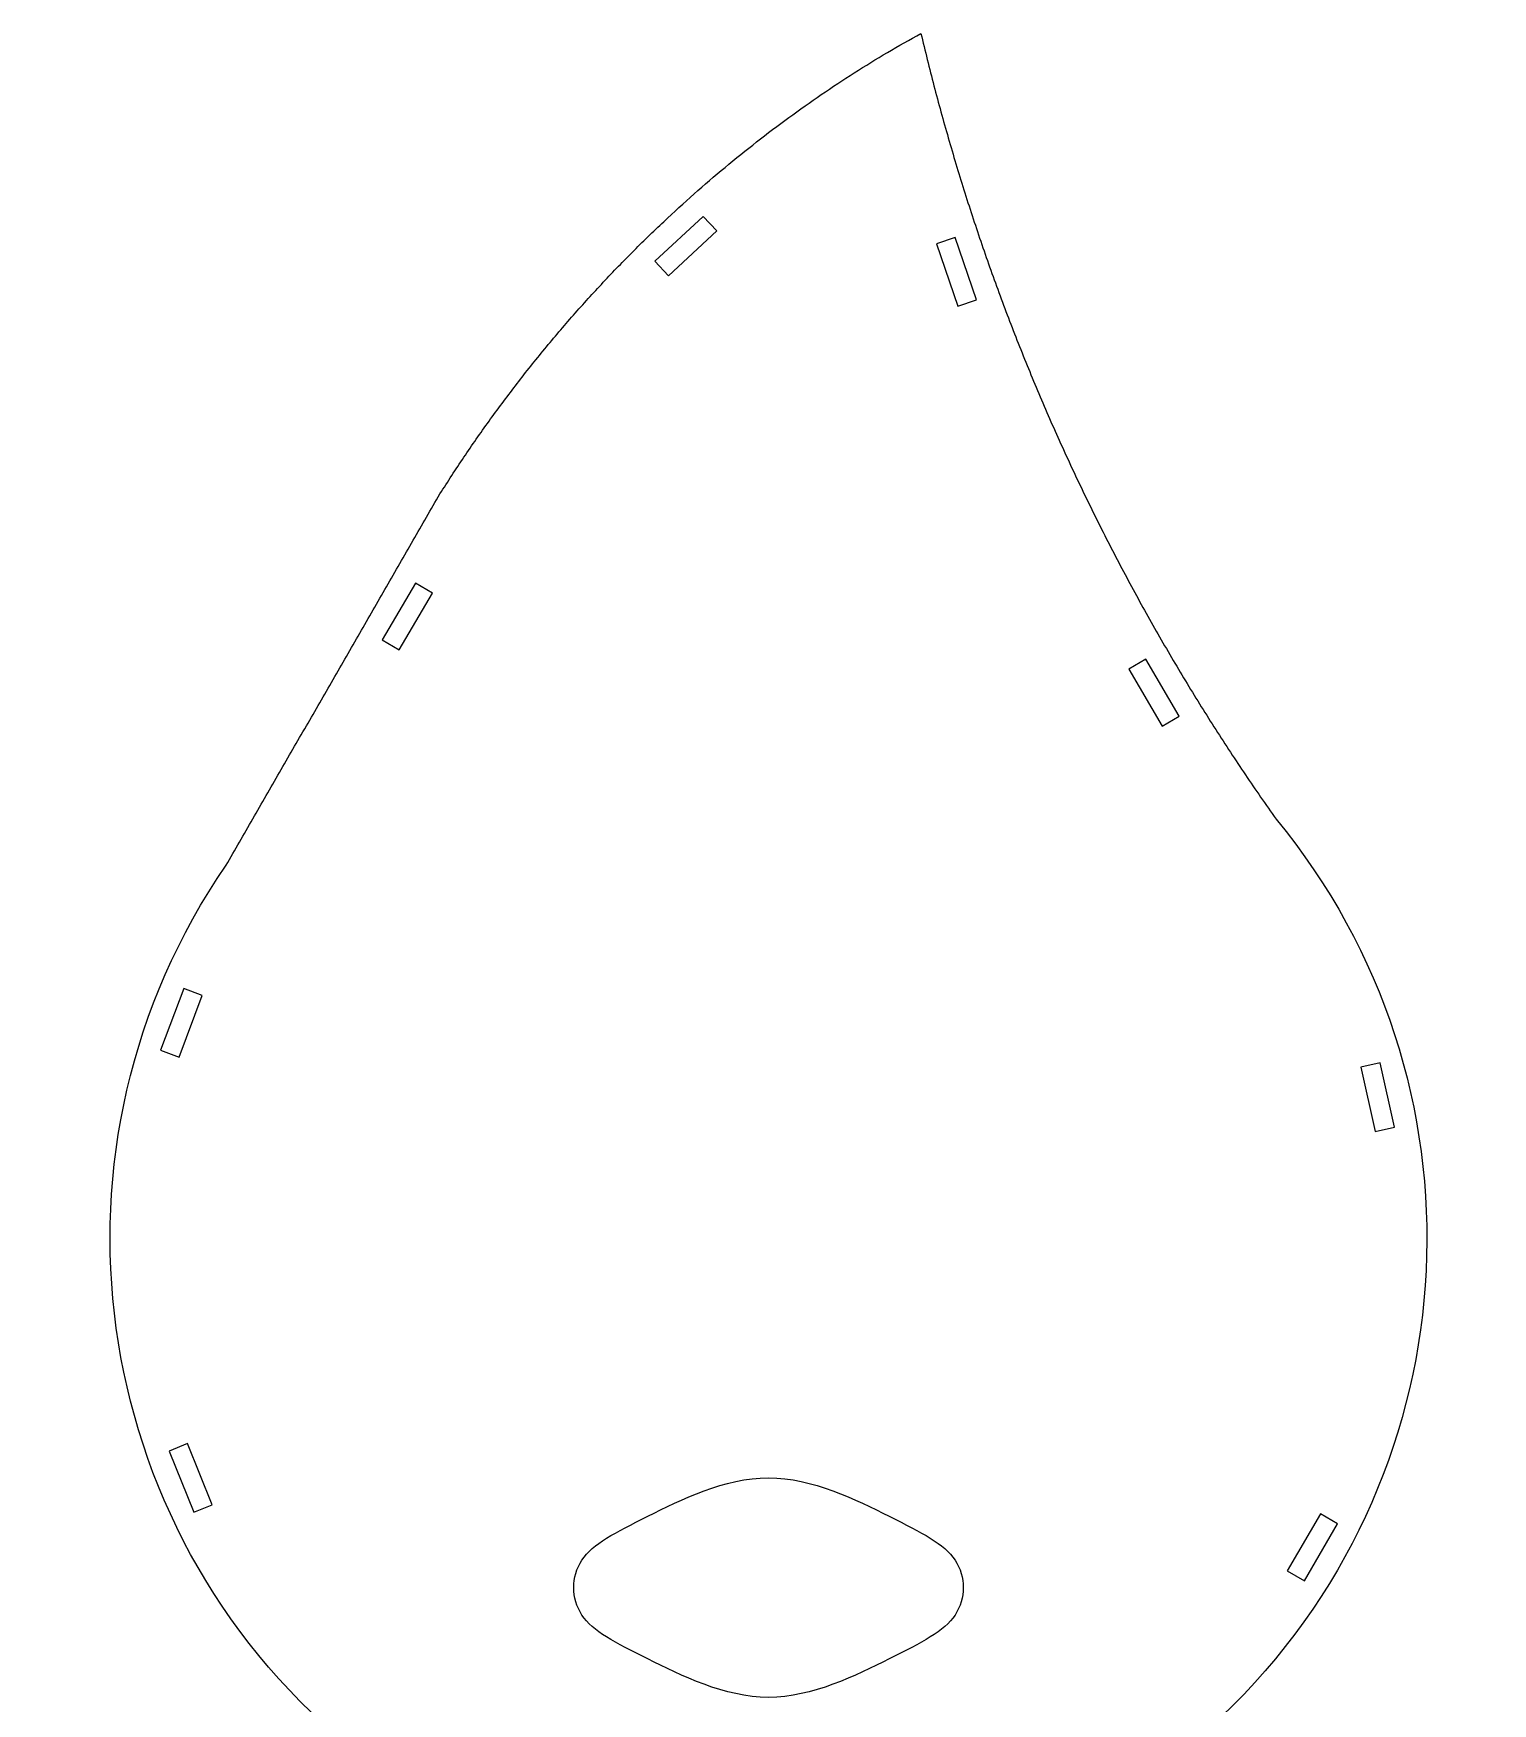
# Model space of a CAD drawing. Header units: millimetres. Extents: x -213 to 898, y -426 to 200.
# Drawn here: x -212.7 to 9, y -216.6 to 37 of the extents above; entities that cross this region are included whole.
import ezdxf

# ---------------------------------------------------------------- set-up
doc = ezdxf.new("R2010")
doc.units = ezdxf.units.MM
doc.layers.add('Cut', color=1, linetype='Continuous', true_color=0xff0000)

msp = doc.modelspace()

# ---------------------------------------------------------------- linework, layer by layer
at = {"layer": 'Cut'}
for points in [[(-108.86, 7.02), (-110.9, 9.22), (-118.24, 2.42), (-116.2, 0.22)], [(-72.24, -4.43), (-69.4, -3.46), (-72.63, 6), (-75.47, 5.04)], [(-152.03, -47.98), (-154.61, -46.46), (-159.68, -55.08), (-157.1, -56.6)], [(-41.18, -68.17), (-38.6, -66.65), (-43.67, -58.03), (-46.25, -59.55)], [(-187.01, -109.11), (-189.82, -108.05), (-193.35, -117.41), (-190.54, -118.47)], [(-8.84, -129.73), (-5.91, -129.08), (-8.08, -119.32), (-11.01, -119.97)], [(-189.26, -177.14), (-192.04, -178.26), (-188.3, -187.53), (-185.52, -186.41)], [(-22.19, -196.47), (-19.59, -197.97), (-14.58, -189.32), (-17.17, -187.82)]]:
    msp.add_lwpolyline(points, close=True, dxfattribs=at)
at = {"layer": 'Cut', "color": 1, "true_color": 0xff0000, "extrusion": (0, 0, -1)}
msp.add_arc((101, -146), 100, 140.4425, 34.5352, dxfattribs=at)
at = {"layer": 'Cut', "color": 1, "true_color": 0xff0000}
for points, weights in [([(-150.9, -32.92), (-122.13, 12.71), (-77.85, 37.01)], [1, 0.950775848769, 1]), ([(-77.85, 37.01), (-62.48, -27.9), (-23.9, -82.31)], [1, 0.981602349103, 1])]:
    msp.add_rational_spline(points, weights, degree=2, dxfattribs=at)
for points, degree in [([(-183.38, -89.31), (-167.14, -61.11), (-150.9, -32.92)], 2), ([(-101, -182.33), (-107.67, -182.33), (-121, -189), (-131, -194), (-131, -204), (-121, -209), (-101, -219), (-81, -209), (-71, -204), (-71, -194), (-81, -189), (-94.33, -182.33), (-101, -182.33)], 3)]:
    msp.add_open_spline(points, degree=degree, dxfattribs=at)

doc.saveas('drawing.dxf')
